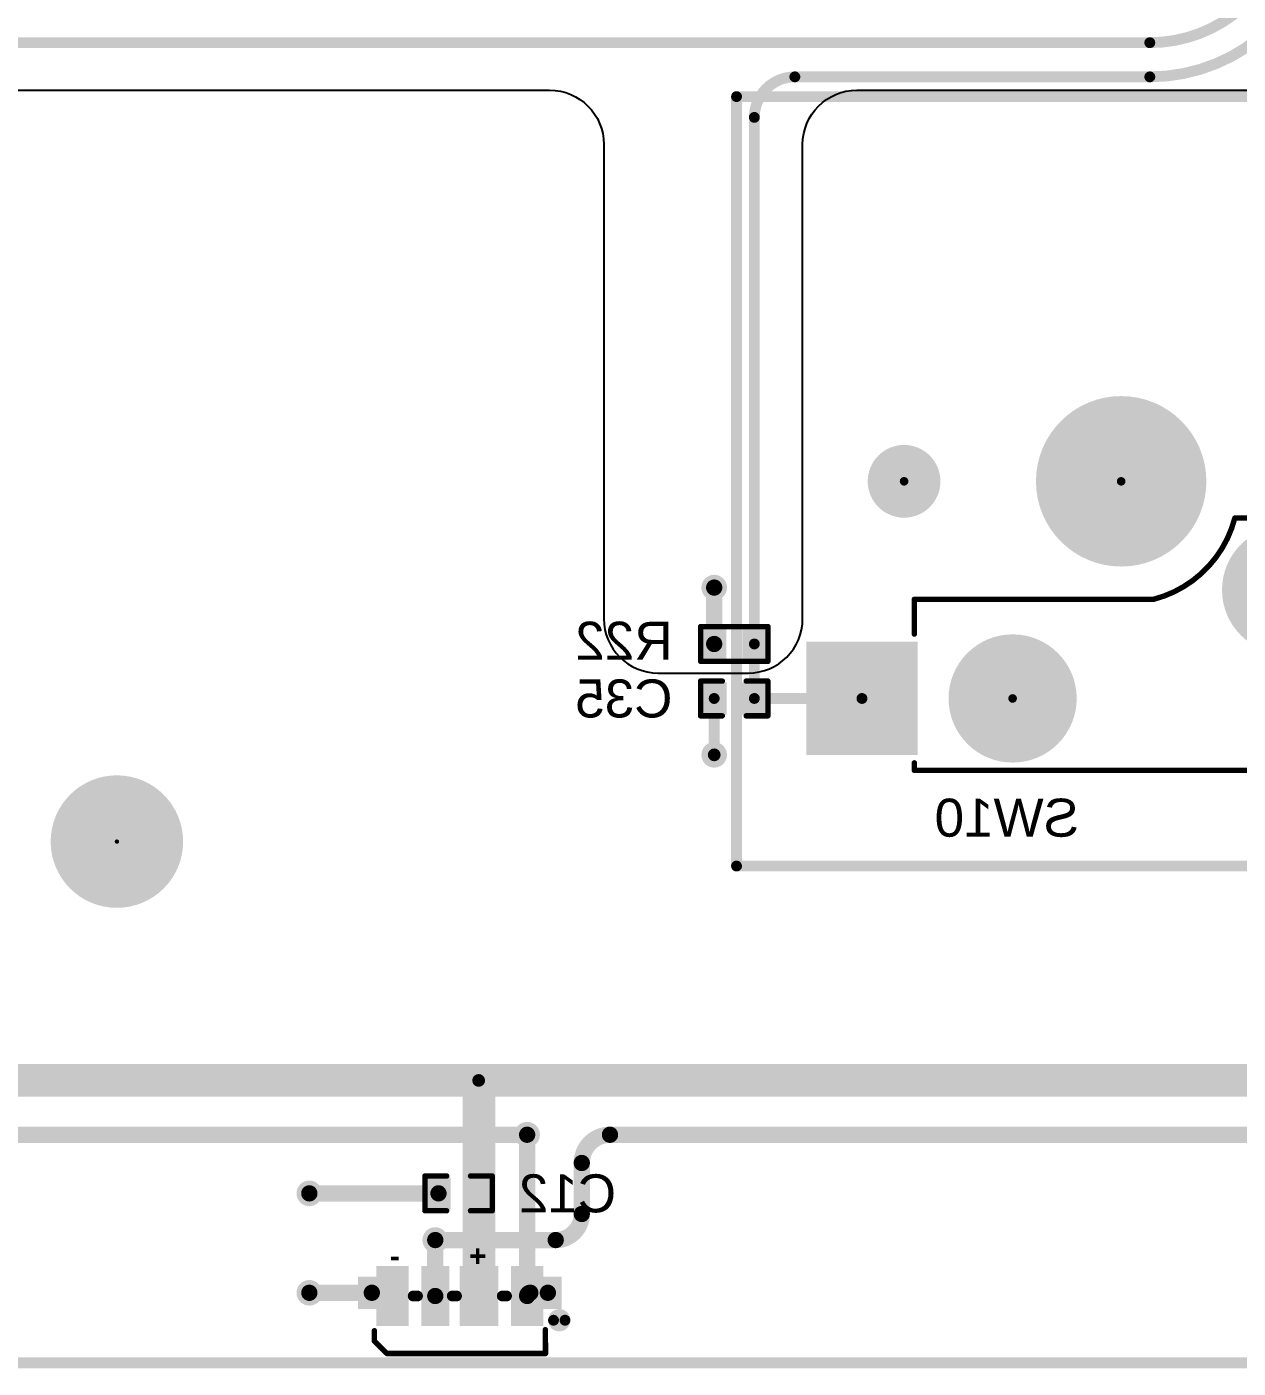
# Model space of a CAD drawing. Header units: inches. Extents: x 0 to 280, y 0 to 81.
# Drawn here: x 83 to 111.35, y -0.13 to 31.25 of the extents above; entities that cross this region are included whole.
import ezdxf

# ---------------------------------------------------------------- set-up
doc = ezdxf.new("R2010")
doc.units = ezdxf.units.IN
for name, color, linetype in [('Board Outline', 216, 'Continuous'), ('Bottom Layer', 5, 'Continuous'), ('Bottom Overlay', 54, 'Continuous'), ('Bottom Paste', 16, 'Continuous'), ('Bottom Solder', 6, 'Continuous'), ('Pad Holes', 156, 'Continuous'), ('Top Layer', 1, 'Continuous'), ('Top Overlay', 2, 'Continuous'), ('Top Solder', 216, 'Continuous'), ('Via Holes', 16, 'Continuous')]:
    doc.layers.add(name, color=color, linetype=linetype)
doc.styles.add('Arial', font='', dxfattribs={"height": 0.2})
doc.styles.add('Arial_Bold', font='', dxfattribs={"height": 0.2})
doc.styles.get('Arial').set_extended_font_data('Arial')
doc.styles.get('Arial_Bold').set_extended_font_data('Arial', bold=True)

# ---------------------------------------------------------------- blocks, each defined once
blk = doc.blocks.new('____0402_B_33')
at = {"layer": 'Bottom Layer'}
for points in [[(-0.2412999999999999, 0.3174999999999999), (-0.2413000000000001, -0.3175), (-0.6985, -0.3174999999999999), (-0.6985, 0.3175)], [(0.6985, 0.3174999999999999), (0.6985, -0.3175), (0.2412999999999999, -0.3174999999999999), (0.2413000000000001, 0.3175)]]:
    blk.add_hatch(color=5, dxfattribs=at).paths.add_polyline_path(points)
at = {"layer": 'Bottom Paste'}
for points in [[(-0.2412999999999999, 0.3174999999999999), (-0.2413000000000001, -0.3175), (-0.6985, -0.3174999999999999), (-0.6985, 0.3175)], [(0.6985, 0.3174999999999999), (0.6985, -0.3175), (0.2412999999999999, -0.3174999999999999), (0.2413000000000001, 0.3175)]]:
    blk.add_hatch(color=16, dxfattribs=at).paths.add_polyline_path(points)
at = {"layer": 'Bottom Solder'}
for points in [[(-0.1813001199999999, 0.3774998799999999), (-0.1813001200000001, -0.3774998800000001), (-0.7584998799999999, -0.3774998799999999), (-0.7584998799999999, 0.3774998800000001)], [(0.7584998799999999, 0.3774998799999999), (0.7584998799999999, -0.3774998800000001), (0.1813001199999999, -0.3774998799999999), (0.1813001200000001, 0.3774998800000001)]]:
    blk.add_hatch(color=6, dxfattribs=at).paths.add_polyline_path(points)
at = {"layer": 'Bottom Overlay'}
for points in [[(-0.7874, -0.4064, 0.127, 0.127, 0), (-0.7874, 0.4064, 0.127, 0.127, 0)], [(-0.7874, 0.4064, 0.127, 0.127, 0), (-0.2794, 0.4064, 0.127, 0.127, 0)], [(0.2794, 0.4064, 0.127, 0.127, 0), (0.7874, 0.4064, 0.127, 0.127, 0)], [(0.7874, -0.4064, 0.127, 0.127, 0), (0.7874, 0.4064, 0.127, 0.127, 0)], [(-0.7874, -0.4064, 0.127, 0.127, 0), (-0.2794, -0.4064, 0.127, 0.127, 0)], [(0.2794, -0.4064, 0.127, 0.127, 0), (0.7874, -0.4064, 0.127, 0.127, 0)]]:
    blk.add_lwpolyline(points, format="xyseb", dxfattribs=at)
for points in [[(-0.8191499999999999, 0.4064, 0.0635, 0.0635, 1), (-0.7556499999999999, 0.4064, 0.0635, 0.0635, 1)], [(-0.8191499999999999, 0.4064, 0.0635, 0.0635, 1), (-0.7556499999999999, 0.4064, 0.0635, 0.0635, 1)], [(-0.31115, 0.4064, 0.0635, 0.0635, 1), (-0.24765, 0.4064, 0.0635, 0.0635, 1)], [(0.24765, 0.4064, 0.0635, 0.0635, 1), (0.31115, 0.4064, 0.0635, 0.0635, 1)], [(0.7556499999999999, 0.4064, 0.0635, 0.0635, 1), (0.8191499999999999, 0.4064, 0.0635, 0.0635, 1)], [(0.7556499999999999, 0.4064, 0.0635, 0.0635, 1), (0.8191499999999999, 0.4064, 0.0635, 0.0635, 1)], [(-0.8191499999999999, -0.4064, 0.0635, 0.0635, 1), (-0.7556499999999999, -0.4064, 0.0635, 0.0635, 1)], [(-0.8191499999999999, -0.4064, 0.0635, 0.0635, 1), (-0.7556499999999999, -0.4064, 0.0635, 0.0635, 1)], [(-0.31115, -0.4064, 0.0635, 0.0635, 1), (-0.24765, -0.4064, 0.0635, 0.0635, 1)], [(0.24765, -0.4064, 0.0635, 0.0635, 1), (0.31115, -0.4064, 0.0635, 0.0635, 1)], [(0.7556499999999999, -0.4064, 0.0635, 0.0635, 1), (0.8191499999999999, -0.4064, 0.0635, 0.0635, 1)], [(0.7556499999999999, -0.4064, 0.0635, 0.0635, 1), (0.8191499999999999, -0.4064, 0.0635, 0.0635, 1)]]:
    blk.add_lwpolyline(points, format="xyseb", close=True, dxfattribs=at)
blk = doc.blocks.new('CPG151101S11_16_B_59')
at = {"layer": 'Bottom Layer'}
for points in [[(5.4750081, 3.8150038), (7.975003099999999, 3.8150038), (7.975003099999999, 1.2649962), (5.4750081, 1.2649962)], [(-7.975003099999999, 1.2750038), (-5.4750081, 1.2750038), (-5.4750081, -1.2750038), (-7.975003099999999, -1.2750038)]]:
    blk.add_hatch(color=5, dxfattribs=at).paths.add_polyline_path(points)
at = {"layer": 'Bottom Paste'}
for points in [[(5.4750081, 3.8150038), (7.975003099999999, 3.8150038), (7.975003099999999, 1.2649962), (5.4750081, 1.2649962)], [(-7.975003099999999, 1.2750038), (-5.4750081, 1.2750038), (-5.4750081, -1.2750038), (-7.975003099999999, -1.2750038)]]:
    blk.add_hatch(color=16, dxfattribs=at).paths.add_polyline_path(points)
at = {"layer": 'Bottom Solder'}
for points in [[(5.4249955, 3.8650164), (8.025015699999999, 3.8650164), (8.025015699999999, 1.2149836), (5.4249955, 1.2149836)], [(-8.025015699999999, 1.3250164), (-5.4249955, 1.3250164), (-5.4249955, -1.3250164), (-8.025015699999999, -1.3250164)]]:
    blk.add_hatch(color=6, dxfattribs=at).paths.add_polyline_path(points)
h = blk.add_hatch(color=6, dxfattribs=at)
edge = h.paths.add_edge_path()
edge.add_arc((3.199892, 2.54), 0.1016, 0, 360)
h = blk.add_hatch(color=6, dxfattribs=at)
edge = h.paths.add_edge_path()
edge.add_arc((-3.199892, 0), 0.1016, 0, 360)
h = blk.add_hatch(color=6, dxfattribs=at)
edge = h.paths.add_edge_path()
edge.add_arc((-4.420108, -2.54), 0.1016, 0, 360)
h = blk.add_hatch(color=6, dxfattribs=at)
edge = h.paths.add_edge_path()
edge.add_arc((0.6598919999999999, -2.54), 0.1016, 0, 360)
h = blk.add_hatch(color=6, dxfattribs=at)
edge = h.paths.add_edge_path()
edge.add_arc((5.739891999999999, -2.54), 0.1016, 0, 360)
at = {"layer": 'Pad Holes'}
h = blk.add_hatch(color=7, dxfattribs=at)
edge = h.paths.add_edge_path()
edge.add_arc((3.199892, 2.54), 1.499997, 0, 360)
h = blk.add_hatch(color=7, dxfattribs=at)
edge = h.paths.add_edge_path()
edge.add_arc((-3.199892, 0), 1.499997, 0, 360)
h = blk.add_hatch(color=7, dxfattribs=at)
edge = h.paths.add_edge_path()
edge.add_arc((0.6598919999999999, -2.54), 1.9939, 0, 360)
h = blk.add_hatch(color=7, dxfattribs=at)
edge = h.paths.add_edge_path()
edge.add_arc((-4.420108, -2.54), 0.8509, 0, 360)
h = blk.add_hatch(color=7, dxfattribs=at)
edge = h.paths.add_edge_path()
edge.add_arc((5.739891999999999, -2.54), 0.8509, 0, 360)
at = {"layer": 'Top Solder'}
h = blk.add_hatch(color=216, dxfattribs=at)
edge = h.paths.add_edge_path()
edge.add_arc((3.199892, 2.54), 0.1016, 0, 360)
h = blk.add_hatch(color=216, dxfattribs=at)
edge = h.paths.add_edge_path()
edge.add_arc((-3.199892, 0), 0.1016, 0, 360)
h = blk.add_hatch(color=216, dxfattribs=at)
edge = h.paths.add_edge_path()
edge.add_arc((-4.420108, -2.54), 0.1016, 0, 360)
h = blk.add_hatch(color=216, dxfattribs=at)
edge = h.paths.add_edge_path()
edge.add_arc((0.6598919999999999, -2.54), 0.1016, 0, 360)
h = blk.add_hatch(color=216, dxfattribs=at)
edge = h.paths.add_edge_path()
edge.add_arc((5.739891999999999, -2.54), 0.1016, 0, 360)
at = {"layer": 'Bottom Overlay'}
for points in [[(-5.499989, 1.9063716, 0.127, 0.127, -0.4142135623730951), (-3.1963614, 4.209999199999999, 0.127, 0.127, 0)], [(5.499989, 4.2200068, 0.127, 0.127, 0), (-3.1863538, 4.2200068, 0.127, 0.127, 0)], [(5.499989, 4.2200068, 0.127, 0.127, -0.4142135623730951), (5.4899814, 4.209999199999999, 0.127, 0.127, 0)], [(5.499989, 4.2200068, 0.127, 0.127, 0), (5.499989, 4.046143799999999, 0.127, 0.127, 0)], [(-5.499989, 1.9063716, 0.127, 0.127, 0), (-5.499989, -1.5061438, 0.127, 0.127, 0)], [(5.499989, 1.0338562, 0.127, 0.127, 0), (5.499989, 0.4700016, 0.127, 0.127, 0)], [(5.5000144, 0.4699508, 0.127, 0.127, 0), (5.499989, 0.4700016, 0.127, 0.127, 0)], [(5.5000144, 0.4699508, 0.127, 0.127, 0), (5.5000144, 0.2200148, 0.127, 0.127, 0)], [(-1.99999854, -1.67998394, 0.127, 0.127, -0.2716855530014931), (-0.09999725999999999, 0.22001734, 0.127, 0.127, 0)], [(0.1500124, 0.2200148, 0.127, 0.127, 0), (-0.0999998, 0.2200148, 0.127, 0.127, 0)], [(1.1900154, 0.2200148, 0.127, 0.127, 0), (0.1500124, 0.2200148, 0.127, 0.127, 0)], [(5.5000144, 0.2200148, 0.127, 0.127, 0), (1.1900154, 0.2200148, 0.127, 0.127, 0)], [(-5.499989, -1.5061438, 0.127, 0.127, 0), (-5.499989, -1.6799814, 0.127, 0.127, 0)], [(-1.999996, -1.6799814, 0.127, 0.127, 0), (-5.499989, -1.6799814, 0.127, 0.127, 0)]]:
    blk.add_lwpolyline(points, format="xyseb", dxfattribs=at)
for points in [[(-3.2281114, 4.209999199999999, 0.0635, 0.0635, 1), (-3.1646114, 4.209999199999999, 0.0635, 0.0635, 1)], [(-3.2181038, 4.2200068, 0.0635, 0.0635, 1), (-3.1546038, 4.2200068, 0.0635, 0.0635, 1)], [(5.4582314, 4.209999199999999, 0.0635, 0.0635, 1), (5.521731399999999, 4.209999199999999, 0.0635, 0.0635, 1)], [(5.468239, 4.2200068, 0.0635, 0.0635, 1), (5.531739, 4.2200068, 0.0635, 0.0635, 1)], [(5.468239, 4.2200068, 0.0635, 0.0635, 1), (5.531739, 4.2200068, 0.0635, 0.0635, 1)], [(5.468239, 4.2200068, 0.0635, 0.0635, 1), (5.531739, 4.2200068, 0.0635, 0.0635, 1)], [(5.468239, 4.046143799999999, 0.0635, 0.0635, 1), (5.531739, 4.046143799999999, 0.0635, 0.0635, 1)], [(-5.531739, 1.9063716, 0.0635, 0.0635, 1), (-5.468239, 1.9063716, 0.0635, 0.0635, 1)], [(-5.531739, 1.9063716, 0.0635, 0.0635, 1), (-5.468239, 1.9063716, 0.0635, 0.0635, 1)], [(5.468239, 1.0338562, 0.0635, 0.0635, 1), (5.531739, 1.0338562, 0.0635, 0.0635, 1)], [(5.468239, 0.4700016, 0.0635, 0.0635, 1), (5.531739, 0.4700016, 0.0635, 0.0635, 1)], [(5.468239, 0.4700016, 0.0635, 0.0635, 1), (5.531739, 0.4700016, 0.0635, 0.0635, 1)], [(5.4682644, 0.4699508, 0.0635, 0.0635, 1), (5.5317644, 0.4699508, 0.0635, 0.0635, 1)], [(5.4682644, 0.4699508, 0.0635, 0.0635, 1), (5.5317644, 0.4699508, 0.0635, 0.0635, 1)], [(-0.1317498, 0.2200148, 0.0635, 0.0635, 1), (-0.0682498, 0.2200148, 0.0635, 0.0635, 1)], [(-0.13174726, 0.22001734, 0.0635, 0.0635, 1), (-0.06824725999999999, 0.22001734, 0.0635, 0.0635, 1)], [(0.1182624, 0.2200148, 0.0635, 0.0635, 1), (0.1817624, 0.2200148, 0.0635, 0.0635, 1)], [(0.1182624, 0.2200148, 0.0635, 0.0635, 1), (0.1817624, 0.2200148, 0.0635, 0.0635, 1)], [(1.1582654, 0.2200148, 0.0635, 0.0635, 1), (1.2217654, 0.2200148, 0.0635, 0.0635, 1)], [(1.1582654, 0.2200148, 0.0635, 0.0635, 1), (1.2217654, 0.2200148, 0.0635, 0.0635, 1)], [(5.4682644, 0.2200148, 0.0635, 0.0635, 1), (5.5317644, 0.2200148, 0.0635, 0.0635, 1)], [(5.4682644, 0.2200148, 0.0635, 0.0635, 1), (5.5317644, 0.2200148, 0.0635, 0.0635, 1)], [(-5.531739, -1.5061438, 0.0635, 0.0635, 1), (-5.468239, -1.5061438, 0.0635, 0.0635, 1)], [(-5.531739, -1.5061438, 0.0635, 0.0635, 1), (-5.468239, -1.5061438, 0.0635, 0.0635, 1)], [(-5.531739, -1.6799814, 0.0635, 0.0635, 1), (-5.468239, -1.6799814, 0.0635, 0.0635, 1)], [(-5.531739, -1.6799814, 0.0635, 0.0635, 1), (-5.468239, -1.6799814, 0.0635, 0.0635, 1)], [(-2.03174854, -1.67998394, 0.0635, 0.0635, 1), (-1.96824854, -1.67998394, 0.0635, 0.0635, 1)], [(-2.031746, -1.6799814, 0.0635, 0.0635, 1), (-1.968246, -1.6799814, 0.0635, 0.0635, 1)]]:
    blk.add_lwpolyline(points, format="xyseb", close=True, dxfattribs=at)
blk = doc.blocks.new('R___0402_B_89')
at = {"layer": 'Bottom Layer'}
for points in [[(-0.2412999999999999, 0.3174999999999999), (-0.2413000000000001, -0.3175), (-0.6985, -0.3174999999999999), (-0.6985, 0.3175)], [(0.6985, 0.3174999999999999), (0.6985, -0.3175), (0.2412999999999999, -0.3174999999999999), (0.2413000000000001, 0.3175)]]:
    blk.add_hatch(color=5, dxfattribs=at).paths.add_polyline_path(points)
at = {"layer": 'Bottom Paste'}
for points in [[(-0.2412999999999999, 0.3174999999999999), (-0.2413000000000001, -0.3175), (-0.6985, -0.3174999999999999), (-0.6985, 0.3175)], [(0.6985, 0.3174999999999999), (0.6985, -0.3175), (0.2412999999999999, -0.3174999999999999), (0.2413000000000001, 0.3175)]]:
    blk.add_hatch(color=16, dxfattribs=at).paths.add_polyline_path(points)
at = {"layer": 'Bottom Solder'}
for points in [[(-0.1862988399999999, 0.3725011599999999), (-0.18629884, -0.3725011600000001), (-0.75350116, -0.3725011599999999), (-0.75350116, 0.3725011600000001)], [(0.75350116, 0.3725011599999999), (0.75350116, -0.3725011600000001), (0.1862988399999999, -0.3725011599999999), (0.18629884, 0.3725011600000001)]]:
    blk.add_hatch(color=6, dxfattribs=at).paths.add_polyline_path(points)
at = {"layer": 'Bottom Overlay'}
for points in [[(-0.7874, -0.4064, 0.127, 0.127, 0), (-0.7874, 0.4064, 0.127, 0.127, 0)], [(-0.7874, 0.4064, 0.127, 0.127, 0), (0.7874, 0.4064, 0.127, 0.127, 0)], [(-0.8128, 0.4318, 0.0032258, 0.0032258, 0), (0.8128, 0.4318, 0.0032258, 0.0032258, 0)], [(0.7874, -0.4064, 0.127, 0.127, 0), (0.7874, 0.4064, 0.127, 0.127, 0)], [(-0.7874, -0.4064, 0.127, 0.127, 0), (0.7874, -0.4064, 0.127, 0.127, 0)]]:
    blk.add_lwpolyline(points, format="xyseb", dxfattribs=at)
for points in [[(-0.8191499999999999, 0.4064, 0.0635, 0.0635, 1), (-0.7556499999999999, 0.4064, 0.0635, 0.0635, 1)], [(-0.8191499999999999, 0.4064, 0.0635, 0.0635, 1), (-0.7556499999999999, 0.4064, 0.0635, 0.0635, 1)], [(-0.81360518, 0.4318, 0.0016129, 0.0016129, 1), (-0.8119948199999999, 0.4318, 0.0016129, 0.0016129, 1)], [(0.7556499999999999, 0.4064, 0.0635, 0.0635, 1), (0.8191499999999999, 0.4064, 0.0635, 0.0635, 1)], [(0.7556499999999999, 0.4064, 0.0635, 0.0635, 1), (0.8191499999999999, 0.4064, 0.0635, 0.0635, 1)], [(0.8119948199999999, 0.4318, 0.0016129, 0.0016129, 1), (0.81360518, 0.4318, 0.0016129, 0.0016129, 1)], [(-0.8191499999999999, -0.4064, 0.0635, 0.0635, 1), (-0.7556499999999999, -0.4064, 0.0635, 0.0635, 1)], [(-0.8191499999999999, -0.4064, 0.0635, 0.0635, 1), (-0.7556499999999999, -0.4064, 0.0635, 0.0635, 1)], [(0.7556499999999999, -0.4064, 0.0635, 0.0635, 1), (0.8191499999999999, -0.4064, 0.0635, 0.0635, 1)], [(0.7556499999999999, -0.4064, 0.0635, 0.0635, 1), (0.8191499999999999, -0.4064, 0.0635, 0.0635, 1)]]:
    blk.add_lwpolyline(points, format="xyseb", close=True, dxfattribs=at)
blk = doc.blocks.new('SK6812SIDE_A_B_112')
at = {"layer": 'Bottom Layer'}
for points in [[(-1.84999757, 0.63750063), (-1.29999867, 0.63750063), (-1.29999867, -0.56249951), (-1.84999757, -0.56249951)], [(-0.7999996699999999, 0.63750063), (-0.09999852999999999, 0.63750063), (-0.09999852999999999, -0.56249951), (-0.7999996699999999, -0.56249951)], [(0.35000311, 0.63750063), (0.8000022099999999, 0.63750063), (0.8000022099999999, -0.56249951), (0.35000311, -0.56249951)], [(1.85000011, -0.56249951), (1.30000121, -0.56249951), (1.30000121, 0.63750063), (1.85000011, 0.63750063)], [(-2.28499797, 0.23749889), (-1.83499887, 0.23749889), (-1.83499887, -0.31250001), (-2.28499797, -0.31250001)], [(2.28500051, -0.3125000099999999), (1.83500141, -0.3125000100000001), (1.83500141, 0.23749889), (2.28500051, 0.23749889)]]:
    blk.add_hatch(color=5, dxfattribs=at).paths.add_polyline_path(points)
at = {"layer": 'Bottom Paste'}
for points in [[(-1.84999757, 0.63750063), (-1.29999867, 0.63750063), (-1.29999867, -0.56249951), (-1.84999757, -0.56249951)], [(-0.7999996699999999, 0.63750063), (-0.09999852999999999, 0.63750063), (-0.09999852999999999, -0.56249951), (-0.7999996699999999, -0.56249951)], [(0.35000311, 0.63750063), (0.8000022099999999, 0.63750063), (0.8000022099999999, -0.56249951), (0.35000311, -0.56249951)], [(1.85000011, -0.56249951), (1.30000121, -0.56249951), (1.30000121, 0.63750063), (1.85000011, 0.63750063)], [(-2.28499797, 0.23749889), (-1.83499887, 0.23749889), (-1.83499887, -0.31250001), (-2.28499797, -0.31250001)], [(2.28500051, -0.3125000099999999), (1.83500141, -0.3125000100000001), (1.83500141, 0.23749889), (2.28500051, 0.23749889)]]:
    blk.add_hatch(color=16, dxfattribs=at).paths.add_polyline_path(points)
at = {"layer": 'Bottom Solder'}
for points in [[(-1.95159757, 0.73910063), (-1.19839867, 0.73910063), (-1.19839867, -0.66409951), (-1.95159757, -0.66409951)], [(-0.90159967, 0.73910063), (0.00160147, 0.73910063), (0.00160147, -0.66409951), (-0.90159967, -0.66409951)], [(0.24840311, 0.73910063), (0.9016022099999998, 0.73910063), (0.9016022099999998, -0.66409951), (0.24840311, -0.66409951)], [(1.95160011, -0.66409951), (1.19840121, -0.66409951), (1.19840121, 0.73910063), (1.95160011, 0.73910063)], [(-2.38659797, 0.33909889), (-1.73339887, 0.33909889), (-1.73339887, -0.41410001), (-2.38659797, -0.41410001)], [(2.38660051, -0.4141000099999999), (1.73340141, -0.41410001), (1.73340141, 0.3390988899999999), (2.38660051, 0.33909889)]]:
    blk.add_hatch(color=6, dxfattribs=at).paths.add_polyline_path(points)
at = {"layer": 'Bottom Overlay'}
for points in [[(1.70432222, 1.3834999, 0.127, 0.127, 0), (-2.00644506, 1.3834999, 0.127, 0.127, 0)], [(-1.99999854, 0.82490056, 0.127, 0.127, 0), (-2.00644506, 1.3834999, 0.127, 0.127, 0)], [(2.00000108, 1.08782104, 0.127, 0.127, 0), (1.70432222, 1.3834999, 0.127, 0.127, 0)], [(2.00000108, 1.0922, 0.127, 0.127, 0), (2.00000108, 0.85030056, 0.127, 0.127, 0)], [(-0.99399852, 0.03750056, 0.254, 0.254, 0), (-1.09239812, 0.03750056, 0.254, 0.254, 0)], [(0.17600168, 0.03750056, 0.254, 0.254, 0), (0.07760208, 0.03750056, 0.254, 0.254, 0)], [(1.09040168, 0.03750056, 0.254, 0.254, 0), (0.9920020799999999, 0.03750056, 0.254, 0.254, 0)]]:
    blk.add_lwpolyline(points, format="xyseb", dxfattribs=at)
for points in [[(-2.03819506, 1.3834999, 0.0635, 0.0635, 1), (-1.97469506, 1.3834999, 0.0635, 0.0635, 1)], [(-2.03819506, 1.3834999, 0.0635, 0.0635, 1), (-1.97469506, 1.3834999, 0.0635, 0.0635, 1)], [(1.67257222, 1.3834999, 0.0635, 0.0635, 1), (1.73607222, 1.3834999, 0.0635, 0.0635, 1)], [(1.67257222, 1.3834999, 0.0635, 0.0635, 1), (1.73607222, 1.3834999, 0.0635, 0.0635, 1)], [(1.96825108, 1.0922, 0.0635, 0.0635, 1), (2.03175108, 1.0922, 0.0635, 0.0635, 1)], [(1.96825108, 1.08782104, 0.0635, 0.0635, 1), (2.03175108, 1.08782104, 0.0635, 0.0635, 1)], [(-2.1925788, 0.6044285599999999, 0.254, 0.254, 1), (-2.4604472, 0.6044285599999999, 0.254, 0.254, 1)], [(-2.5239472, 0.6044285599999999, 0.127, 0.127, 1), (-2.3969472, 0.6044285599999999, 0.127, 0.127, 1)], [(-2.2560788, 0.6044285599999999, 0.127, 0.127, 1), (-2.1290788, 0.6044285599999999, 0.127, 0.127, 1)], [(-2.03174854, 0.82490056, 0.0635, 0.0635, 1), (-1.96824854, 0.82490056, 0.0635, 0.0635, 1)], [(1.96825108, 0.85030056, 0.0635, 0.0635, 1), (2.03175108, 0.85030056, 0.0635, 0.0635, 1)], [(-1.15589812, 0.03750056, 0.127, 0.127, 1), (-1.02889812, 0.03750056, 0.127, 0.127, 1)], [(-1.05749852, 0.03750056, 0.127, 0.127, 1), (-0.93049852, 0.03750056, 0.127, 0.127, 1)], [(0.01410208, 0.03750056, 0.127, 0.127, 1), (0.14110208, 0.03750056, 0.127, 0.127, 1)], [(0.11250168, 0.03750056, 0.127, 0.127, 1), (0.23950168, 0.03750056, 0.127, 0.127, 1)], [(0.92850208, 0.03750056, 0.127, 0.127, 1), (1.05550208, 0.03750056, 0.127, 0.127, 1)], [(1.02690168, 0.03750056, 0.127, 0.127, 1), (1.15390168, 0.03750056, 0.127, 0.127, 1)]]:
    blk.add_lwpolyline(points, format="xyseb", close=True, dxfattribs=at)
at = {"layer": 'Bottom Overlay', "style": 'Arial_Bold', "text_generation_flag": 2}
for s, p in [('+', (-0.6239891, -0.65236598)), ('-', (1.40797534, -0.65238122))]:
    blk.add_text(s, height=0.499999, rotation=180, dxfattribs=at).set_placement(p)
blk = doc.blocks.new('____0402_B_138')
at = {"layer": 'Bottom Layer'}
for points in [[(-0.2412999999999999, 0.3174999999999999), (-0.2413000000000001, -0.3175), (-0.6985, -0.3174999999999999), (-0.6985, 0.3175)], [(0.6985, 0.3174999999999999), (0.6985, -0.3175), (0.2412999999999999, -0.3174999999999999), (0.2413000000000001, 0.3175)]]:
    blk.add_hatch(color=5, dxfattribs=at).paths.add_polyline_path(points)
at = {"layer": 'Bottom Paste'}
for points in [[(-0.2412999999999999, 0.3174999999999999), (-0.2413000000000001, -0.3175), (-0.6985, -0.3174999999999999), (-0.6985, 0.3175)], [(0.6985, 0.3174999999999999), (0.6985, -0.3175), (0.2412999999999999, -0.3174999999999999), (0.2413000000000001, 0.3175)]]:
    blk.add_hatch(color=16, dxfattribs=at).paths.add_polyline_path(points)
at = {"layer": 'Bottom Solder'}
for points in [[(-0.1813001199999999, 0.3774998799999999), (-0.1813001200000001, -0.3774998800000001), (-0.7584998799999999, -0.3774998799999999), (-0.7584998799999999, 0.3774998800000001)], [(0.7584998799999999, 0.3774998799999999), (0.7584998799999999, -0.3774998800000001), (0.1813001199999999, -0.3774998799999999), (0.1813001200000001, 0.3774998800000001)]]:
    blk.add_hatch(color=6, dxfattribs=at).paths.add_polyline_path(points)
at = {"layer": 'Bottom Overlay'}
for points in [[(-0.7874, -0.4064, 0.127, 0.127, 0), (-0.7874, 0.4064, 0.127, 0.127, 0)], [(-0.7874, 0.4064, 0.127, 0.127, 0), (-0.2794, 0.4064, 0.127, 0.127, 0)], [(0.2794, 0.4064, 0.127, 0.127, 0), (0.7874, 0.4064, 0.127, 0.127, 0)], [(0.7874, -0.4064, 0.127, 0.127, 0), (0.7874, 0.4064, 0.127, 0.127, 0)], [(-0.7874, -0.4064, 0.127, 0.127, 0), (-0.2794, -0.4064, 0.127, 0.127, 0)], [(0.2794, -0.4064, 0.127, 0.127, 0), (0.7874, -0.4064, 0.127, 0.127, 0)]]:
    blk.add_lwpolyline(points, format="xyseb", dxfattribs=at)
for points in [[(-0.8191499999999999, 0.4064, 0.0635, 0.0635, 1), (-0.7556499999999999, 0.4064, 0.0635, 0.0635, 1)], [(-0.8191499999999999, 0.4064, 0.0635, 0.0635, 1), (-0.7556499999999999, 0.4064, 0.0635, 0.0635, 1)], [(-0.31115, 0.4064, 0.0635, 0.0635, 1), (-0.24765, 0.4064, 0.0635, 0.0635, 1)], [(0.24765, 0.4064, 0.0635, 0.0635, 1), (0.31115, 0.4064, 0.0635, 0.0635, 1)], [(0.7556499999999999, 0.4064, 0.0635, 0.0635, 1), (0.8191499999999999, 0.4064, 0.0635, 0.0635, 1)], [(0.7556499999999999, 0.4064, 0.0635, 0.0635, 1), (0.8191499999999999, 0.4064, 0.0635, 0.0635, 1)], [(-0.8191499999999999, -0.4064, 0.0635, 0.0635, 1), (-0.7556499999999999, -0.4064, 0.0635, 0.0635, 1)], [(-0.8191499999999999, -0.4064, 0.0635, 0.0635, 1), (-0.7556499999999999, -0.4064, 0.0635, 0.0635, 1)], [(-0.31115, -0.4064, 0.0635, 0.0635, 1), (-0.24765, -0.4064, 0.0635, 0.0635, 1)], [(0.24765, -0.4064, 0.0635, 0.0635, 1), (0.31115, -0.4064, 0.0635, 0.0635, 1)], [(0.7556499999999999, -0.4064, 0.0635, 0.0635, 1), (0.8191499999999999, -0.4064, 0.0635, 0.0635, 1)], [(0.7556499999999999, -0.4064, 0.0635, 0.0635, 1), (0.8191499999999999, -0.4064, 0.0635, 0.0635, 1)]]:
    blk.add_lwpolyline(points, format="xyseb", close=True, dxfattribs=at)

msp = doc.modelspace()

# ---------------------------------------------------------------- hatches: boundary and pattern name
at = {"layer": 'Bottom Layer'}
h = msp.add_hatch(color=5, dxfattribs=at)
edge = h.paths.add_edge_path()
edge.add_arc((99.08539999999999, 18.1338093), 0.2999994, 0, 360)
h = msp.add_hatch(color=5, dxfattribs=at)
edge = h.paths.add_edge_path()
edge.add_arc((99.08539999999999, 14.2211933), 0.2999994, 0, 360)
h = msp.add_hatch(color=5, dxfattribs=at)
edge = h.paths.add_edge_path()
edge.add_arc((93.5736, 6.604), 0.2999994, 0, 360)
h = msp.add_hatch(color=5, dxfattribs=at)
edge = h.paths.add_edge_path()
edge.add_arc((94.70832722, 5.334), 0.2999994, 0, 360)
h = msp.add_hatch(color=5, dxfattribs=at)
edge = h.paths.add_edge_path()
edge.add_arc((89.6112, 3.9624), 0.2999994, 0, 360)
h = msp.add_hatch(color=5, dxfattribs=at)
edge = h.paths.add_edge_path()
edge.add_arc((92.5576, 2.8702), 0.2999994, 0, 360)
h = msp.add_hatch(color=5, dxfattribs=at)
edge = h.paths.add_edge_path()
edge.add_arc((89.6112, 1.63650168), 0.2999994, 0, 360)
at = {"layer": 'Bottom Solder'}
h = msp.add_hatch(color=6, dxfattribs=at)
edge = h.paths.add_edge_path()
edge.add_arc((85.10803399999999, 12.19200762), 0.0508, 0, 360)
at = {"layer": 'Pad Holes'}
h = msp.add_hatch(color=7, dxfattribs=at)
edge = h.paths.add_edge_path()
edge.add_arc((85.10803399999999, 12.19200762), 1.54999944, 0, 360)
at = {"layer": 'Top Layer'}
h = msp.add_hatch(color=1, dxfattribs=at)
edge = h.paths.add_edge_path()
edge.add_arc((99.08539999999999, 18.1338093), 0.2999994, 0, 360)
h = msp.add_hatch(color=1, dxfattribs=at)
edge = h.paths.add_edge_path()
edge.add_arc((99.08539999999999, 14.2211933), 0.2999994, 0, 360)
h = msp.add_hatch(color=1, dxfattribs=at)
edge = h.paths.add_edge_path()
edge.add_arc((93.5736, 6.604), 0.2999994, 0, 360)
h = msp.add_hatch(color=1, dxfattribs=at)
edge = h.paths.add_edge_path()
edge.add_arc((94.70832722, 5.334), 0.2999994, 0, 360)
h = msp.add_hatch(color=1, dxfattribs=at)
edge = h.paths.add_edge_path()
edge.add_arc((89.6112, 3.9624), 0.2999994, 0, 360)
h = msp.add_hatch(color=1, dxfattribs=at)
edge = h.paths.add_edge_path()
edge.add_arc((92.5576, 2.8702), 0.2999994, 0, 360)
h = msp.add_hatch(color=1, dxfattribs=at)
edge = h.paths.add_edge_path()
edge.add_arc((89.6112, 1.63650168), 0.2999994, 0, 360)
at = {"layer": 'Top Solder'}
h = msp.add_hatch(color=216, dxfattribs=at)
edge = h.paths.add_edge_path()
edge.add_arc((85.10803399999999, 12.19200762), 0.0508, 0, 360)
at = {"layer": 'Via Holes'}
h = msp.add_hatch(color=7, dxfattribs=at)
edge = h.paths.add_edge_path()
edge.add_arc((99.08539999999999, 18.1338093), 0.1499997, 0, 360)
h = msp.add_hatch(color=7, dxfattribs=at)
edge = h.paths.add_edge_path()
edge.add_arc((99.08539999999999, 14.2211933), 0.1499997, 0, 360)
h = msp.add_hatch(color=7, dxfattribs=at)
edge = h.paths.add_edge_path()
edge.add_arc((93.5736, 6.604), 0.1499997, 0, 360)
h = msp.add_hatch(color=7, dxfattribs=at)
edge = h.paths.add_edge_path()
edge.add_arc((94.70832722, 5.334), 0.1499997, 0, 360)
h = msp.add_hatch(color=7, dxfattribs=at)
edge = h.paths.add_edge_path()
edge.add_arc((89.6112, 3.9624), 0.1499997, 0, 360)
h = msp.add_hatch(color=7, dxfattribs=at)
edge = h.paths.add_edge_path()
edge.add_arc((92.5576, 2.8702), 0.1499997, 0, 360)
h = msp.add_hatch(color=7, dxfattribs=at)
edge = h.paths.add_edge_path()
edge.add_arc((89.6112, 1.63650168), 0.1499997, 0, 360)

# ---------------------------------------------------------------- linework, layer by layer
at = {"layer": 'Board Outline'}
msp.add_lwpolyline([(2.9972, 0, 0.254, 0.254, 0), (276.4028, 0, 0.254, 0.254, 0)], format="xyseb", dxfattribs=at)
at = {"layer": 'Bottom Layer'}
for points in [[(113.33394656, 34.13651796, 0.254, 0.254, -0.4142135623730951), (109.27929376, 30.08186516, 0.254, 0.254, 0)], [(112.53428344, 34.13651796, 0.254, 0.254, -0.4142135623730951), (109.27929376, 30.88152827999999, 0.254, 0.254, 0)], [(63.54592828, 30.88152827999999, 0.254, 0.254, 0), (109.27929376, 30.88152827999999, 0.254, 0.254, 0)], [(100.0252, 29.1338, 0.254, 0.254, -0.4142135623730951), (100.97326516, 30.08186516, 0.254, 0.254, 0)], [(100.97326516, 30.08186516, 0.254, 0.254, 0), (109.27929376, 30.08186516, 0.254, 0.254, 0)], [(100.0252, 16.8150032, 0.254, 0.254, 0), (100.0252, 29.1338, 0.254, 0.254, 0)], [(99.08539999999999, 16.8150032, 0.3809999999999999, 0.3809999999999999, 0), (99.08539999999999, 18.1338093, 0.3809999999999999, 0.3809999999999999, 0)], [(100.0252, 15.5399994, 0.254, 0.254, 0), (100.0252, 16.8150032, 0.254, 0.254, 0)], [(99.08539999999999, 14.2211933, 0.254, 0.254, 0), (99.08539999999999, 15.5399994, 0.254, 0.254, 0)], [(100.0252, 15.5399994, 0.254, 0.254, 0), (102.54399354, 15.5399994, 0.254, 0.254, 0)], [(93.5736, 6.604, 0.7619999999999999, 0.7619999999999999, 0), (93.5833282, 6.604, 0.7619999999999999, 0.7619999999999999, 0)], [(93.5833282, 1.56150056, 0.7619999999999999, 0.7619999999999999, 0), (93.5833282, 6.604, 0.7619999999999999, 0.7619999999999999, 0)], [(94.70832722, 1.56150056, 0.3809999999999999, 0.3809999999999999, 0), (94.70832722, 5.334, 0.3809999999999999, 0.3809999999999999, 0)], [(89.6112, 3.9624, 0.3809999999999999, 0.3809999999999999, 0), (92.6338, 3.9624, 0.3809999999999999, 0.3809999999999999, 0)], [(92.5576, 2.8702, 0.3809999999999999, 0.3809999999999999, 0), (92.55832643999999, 2.8702, 0.3809999999999999, 0.3809999999999999, 0)], [(92.55832643999999, 1.56150056, 0.3809999999999999, 0.3809999999999999, 0), (92.55832643999999, 2.8702, 0.3809999999999999, 0.3809999999999999, 0)], [(89.6112, 1.63650168, 0.3809999999999999, 0.3809999999999999, 0), (91.07332814, 1.63650168, 0.3809999999999999, 0.3809999999999999, 0)], [(94.70832722, 1.56150056, 0.3809999999999999, 0.3809999999999999, -0.4142135623730951), (94.78332834, 1.63650168, 0.3809999999999999, 0.3809999999999999, 0)], [(94.78332834, 1.63650168, 0.3809999999999999, 0.3809999999999999, 0), (95.19332751999998, 1.63650168, 0.3809999999999999, 0.3809999999999999, 0)]]:
    msp.add_lwpolyline(points, format="xyseb", dxfattribs=at)
for points in [[(109.21579376, 30.88152827999999, 0.127, 0.127, 1), (109.34279376, 30.88152827999999, 0.127, 0.127, 1)], [(109.21579376, 30.88152827999999, 0.127, 0.127, 1), (109.34279376, 30.88152827999999, 0.127, 0.127, 1)], [(100.90976516, 30.08186516, 0.127, 0.127, 1), (101.03676516, 30.08186516, 0.127, 0.127, 1)], [(100.90976516, 30.08186516, 0.127, 0.127, 1), (101.03676516, 30.08186516, 0.127, 0.127, 1)], [(109.21579376, 30.08186516, 0.127, 0.127, 1), (109.34279376, 30.08186516, 0.127, 0.127, 1)], [(109.21579376, 30.08186516, 0.127, 0.127, 1), (109.34279376, 30.08186516, 0.127, 0.127, 1)], [(99.9617, 29.1338, 0.127, 0.127, 1), (100.0887, 29.1338, 0.127, 0.127, 1)], [(99.9617, 29.1338, 0.127, 0.127, 1), (100.0887, 29.1338, 0.127, 0.127, 1)], [(98.99015, 18.1338093, 0.1905, 0.1905, 1), (99.18065, 18.1338093, 0.1905, 0.1905, 1)], [(98.99015, 16.8150032, 0.1905, 0.1905, 1), (99.18065, 16.8150032, 0.1905, 0.1905, 1)], [(99.9617, 16.8150032, 0.127, 0.127, 1), (100.0887, 16.8150032, 0.127, 0.127, 1)], [(99.9617, 16.8150032, 0.127, 0.127, 1), (100.0887, 16.8150032, 0.127, 0.127, 1)], [(99.02189999999999, 15.5399994, 0.127, 0.127, 1), (99.1489, 15.5399994, 0.127, 0.127, 1)], [(99.9617, 15.5399994, 0.127, 0.127, 1), (100.0887, 15.5399994, 0.127, 0.127, 1)], [(99.9617, 15.5399994, 0.127, 0.127, 1), (100.0887, 15.5399994, 0.127, 0.127, 1)], [(102.48049354, 15.5399994, 0.127, 0.127, 1), (102.60749354, 15.5399994, 0.127, 0.127, 1)], [(99.02189999999999, 14.2211933, 0.127, 0.127, 1), (99.1489, 14.2211933, 0.127, 0.127, 1)], [(93.38309999999998, 6.604, 0.3809999999999999, 0.3809999999999999, 1), (93.7641, 6.604, 0.3809999999999999, 0.3809999999999999, 1)], [(93.3928282, 6.604, 0.3809999999999999, 0.3809999999999999, 1), (93.77382819999998, 6.604, 0.3809999999999999, 0.3809999999999999, 1)], [(93.3928282, 6.604, 0.3809999999999999, 0.3809999999999999, 1), (93.77382819999998, 6.604, 0.3809999999999999, 0.3809999999999999, 1)], [(94.61307722, 5.334, 0.1905, 0.1905, 1), (94.80357722, 5.334, 0.1905, 0.1905, 1)], [(89.51594999999999, 3.9624, 0.1905, 0.1905, 1), (89.70645, 3.9624, 0.1905, 0.1905, 1)], [(92.53855, 3.9624, 0.1905, 0.1905, 1), (92.72904999999999, 3.9624, 0.1905, 0.1905, 1)], [(92.46235, 2.8702, 0.1905, 0.1905, 1), (92.65284999999999, 2.8702, 0.1905, 0.1905, 1)], [(92.46307644, 2.8702, 0.1905, 0.1905, 1), (92.65357644, 2.8702, 0.1905, 0.1905, 1)], [(92.46307644, 2.8702, 0.1905, 0.1905, 1), (92.65357644, 2.8702, 0.1905, 0.1905, 1)], [(93.3928282, 1.56150056, 0.3809999999999999, 0.3809999999999999, 1), (93.77382819999998, 1.56150056, 0.3809999999999999, 0.3809999999999999, 1)], [(89.51594999999999, 1.63650168, 0.1905, 0.1905, 1), (89.70645, 1.63650168, 0.1905, 0.1905, 1)], [(90.97807814, 1.63650168, 0.1905, 0.1905, 1), (91.16857814, 1.63650168, 0.1905, 0.1905, 1)], [(92.46307644, 1.56150056, 0.1905, 0.1905, 1), (92.65357644, 1.56150056, 0.1905, 0.1905, 1)], [(94.61307722, 1.56150056, 0.1905, 0.1905, 1), (94.80357722, 1.56150056, 0.1905, 0.1905, 1)], [(94.61307722, 1.56150056, 0.1905, 0.1905, 1), (94.80357722, 1.56150056, 0.1905, 0.1905, 1)], [(94.68807834, 1.63650168, 0.1905, 0.1905, 1), (94.87857833999999, 1.63650168, 0.1905, 0.1905, 1)], [(94.68807834, 1.63650168, 0.1905, 0.1905, 1), (94.87857833999999, 1.63650168, 0.1905, 0.1905, 1)], [(95.09807752, 1.63650168, 0.1905, 0.1905, 1), (95.28857751999999, 1.63650168, 0.1905, 0.1905, 1)]]:
    msp.add_lwpolyline(points, format="xyseb", close=True, dxfattribs=at)
at = {"layer": 'Top Layer'}
for p, q in [((64.94568164, 29.76960772), (95.23426216, 29.76960772)), ((102.42545428, 29.76960772), (131.95886232, 29.76960772)), ((96.50426216, 28.49960772), (96.50426216, 17.40449148)), ((101.15545428, 17.40449148), (101.15545428, 28.49960772)), ((97.77426215999999, 16.13449148), (99.88545427999999, 16.13449148))]:
    msp.add_line(p, q, dxfattribs=at)
for points in [[(12.15134476, 6.604, 0.7619999999999999, 0.7619999999999999, 0), (93.5736, 6.604, 0.7619999999999999, 0.7619999999999999, 0)], [(93.5736, 6.604, 0.7619999999999999, 0.7619999999999999, 0), (268.21327866, 6.604, 0.7619999999999999, 0.7619999999999999, 0)], [(11.72413708, 5.334, 0.3809999999999999, 0.3809999999999999, 0), (94.70832722, 5.334, 0.3809999999999999, 0.3809999999999999, 0)], [(95.9866, 4.6736, 0.3809999999999999, 0.3809999999999999, -0.4142135623730951), (96.647, 5.334, 0.3809999999999999, 0.3809999999999999, 0)], [(96.647, 5.334, 0.3809999999999999, 0.3809999999999999, 0), (187.82720372, 5.334, 0.3809999999999999, 0.3809999999999999, 0)], [(95.9866, 3.4798, 0.3809999999999999, 0.3809999999999999, 0), (95.9866, 4.6736, 0.3809999999999999, 0.3809999999999999, 0)], [(95.9866, 3.4798, 0.3809999999999999, 0.3809999999999999, -0.4142135623730951), (95.377, 2.8702, 0.3809999999999999, 0.3809999999999999, 0)], [(92.5576, 2.8702, 0.3809999999999999, 0.3809999999999999, 0), (95.377, 2.8702, 0.3809999999999999, 0.3809999999999999, 0)]]:
    msp.add_lwpolyline(points, format="xyseb", dxfattribs=at)
for points in [[(93.38309999999998, 6.604, 0.3809999999999999, 0.3809999999999999, 1), (93.7641, 6.604, 0.3809999999999999, 0.3809999999999999, 1)], [(93.38309999999998, 6.604, 0.3809999999999999, 0.3809999999999999, 1), (93.7641, 6.604, 0.3809999999999999, 0.3809999999999999, 1)], [(94.61307722, 5.334, 0.1905, 0.1905, 1), (94.80357722, 5.334, 0.1905, 0.1905, 1)], [(96.55175, 5.334, 0.1905, 0.1905, 1), (96.74224999999998, 5.334, 0.1905, 0.1905, 1)], [(96.55175, 5.334, 0.1905, 0.1905, 1), (96.74224999999998, 5.334, 0.1905, 0.1905, 1)], [(95.89135, 4.6736, 0.1905, 0.1905, 1), (96.08185, 4.6736, 0.1905, 0.1905, 1)], [(95.89135, 4.6736, 0.1905, 0.1905, 1), (96.08185, 4.6736, 0.1905, 0.1905, 1)], [(95.89135, 3.4798, 0.1905, 0.1905, 1), (96.08185, 3.4798, 0.1905, 0.1905, 1)], [(95.89135, 3.4798, 0.1905, 0.1905, 1), (96.08185, 3.4798, 0.1905, 0.1905, 1)], [(92.46235, 2.8702, 0.1905, 0.1905, 1), (92.65284999999999, 2.8702, 0.1905, 0.1905, 1)], [(95.28175, 2.8702, 0.1905, 0.1905, 1), (95.47225, 2.8702, 0.1905, 0.1905, 1)], [(95.28175, 2.8702, 0.1905, 0.1905, 1), (95.47225, 2.8702, 0.1905, 0.1905, 1)]]:
    msp.add_lwpolyline(points, format="xyseb", close=True, dxfattribs=at)
at = {"layer": 'Top Layer', "extrusion": (0, 0, -1)}
for centre, start, end in [((-95.23426216, 28.49960772), 90, 180), ((-102.42545428, 28.49960772), 0, 90)]:
    msp.add_arc(centre, 1.269999999999999, start, end, dxfattribs=at)
at = {"layer": 'Top Layer'}
for centre, start, end in [((97.77426215999999, 17.40449148), 180, 270), ((99.88545427999999, 17.40449148), 270, 0)]:
    msp.add_arc(centre, 1.27, start, end, dxfattribs=at)
at = {"layer": 'Top Overlay'}
for points in [[(99.60858666, 29.61999664, 0.254, 0.254, 0), (117.60858622, 29.61999664, 0.254, 0.254, 0)], [(99.60858666, 11.61999708, 0.254, 0.254, 0), (99.60858666, 29.61999664, 0.254, 0.254, 0)], [(99.60858666, 11.61999708, 0.254, 0.254, 0), (117.60858622, 11.61999708, 0.254, 0.254, 0)]]:
    msp.add_lwpolyline(points, format="xyseb", dxfattribs=at)
for points in [[(99.54508666, 29.61999664, 0.127, 0.127, 1), (99.67208665999999, 29.61999664, 0.127, 0.127, 1)], [(99.54508666, 29.61999664, 0.127, 0.127, 1), (99.67208665999999, 29.61999664, 0.127, 0.127, 1)], [(99.54508666, 11.61999708, 0.127, 0.127, 1), (99.67208665999999, 11.61999708, 0.127, 0.127, 1)], [(99.54508666, 11.61999708, 0.127, 0.127, 1), (99.67208665999999, 11.61999708, 0.127, 0.127, 1)]]:
    msp.add_lwpolyline(points, format="xyseb", close=True, dxfattribs=at)

# ---------------------------------------------------------------- block references
at = {"rotation": 180}
for name, p in [('CPG151101S11_16_B_59', (109.26899914, 18.0799994)), ('SK6812SIDE_A_B_112', (93.1333291, 1.59900112))]:
    msp.add_blockref(name, p, dxfattribs=at)
for name, p in [('R___0402_B_89', (99.5553, 16.8150032)), ('____0402_B_33', (99.5553, 15.5399994)), ('____0402_B_138', (93.1037, 3.9624))]:
    msp.add_blockref(name, p)

# ---------------------------------------------------------------- texts
at = {"layer": 'Bottom Overlay', "style": 'Arial', "text_generation_flag": 2}
for s, p in [('R22', (98.11135064, 16.44664478)), ('C35', (98.11135064, 15.09564418)), ('SW10', (107.62435422, 12.30664544)), ('C12', (96.79268932, 3.51804478))]:
    msp.add_text(s, height=0.889, dxfattribs=at).set_placement(p)

doc.saveas('drawing.dxf')
